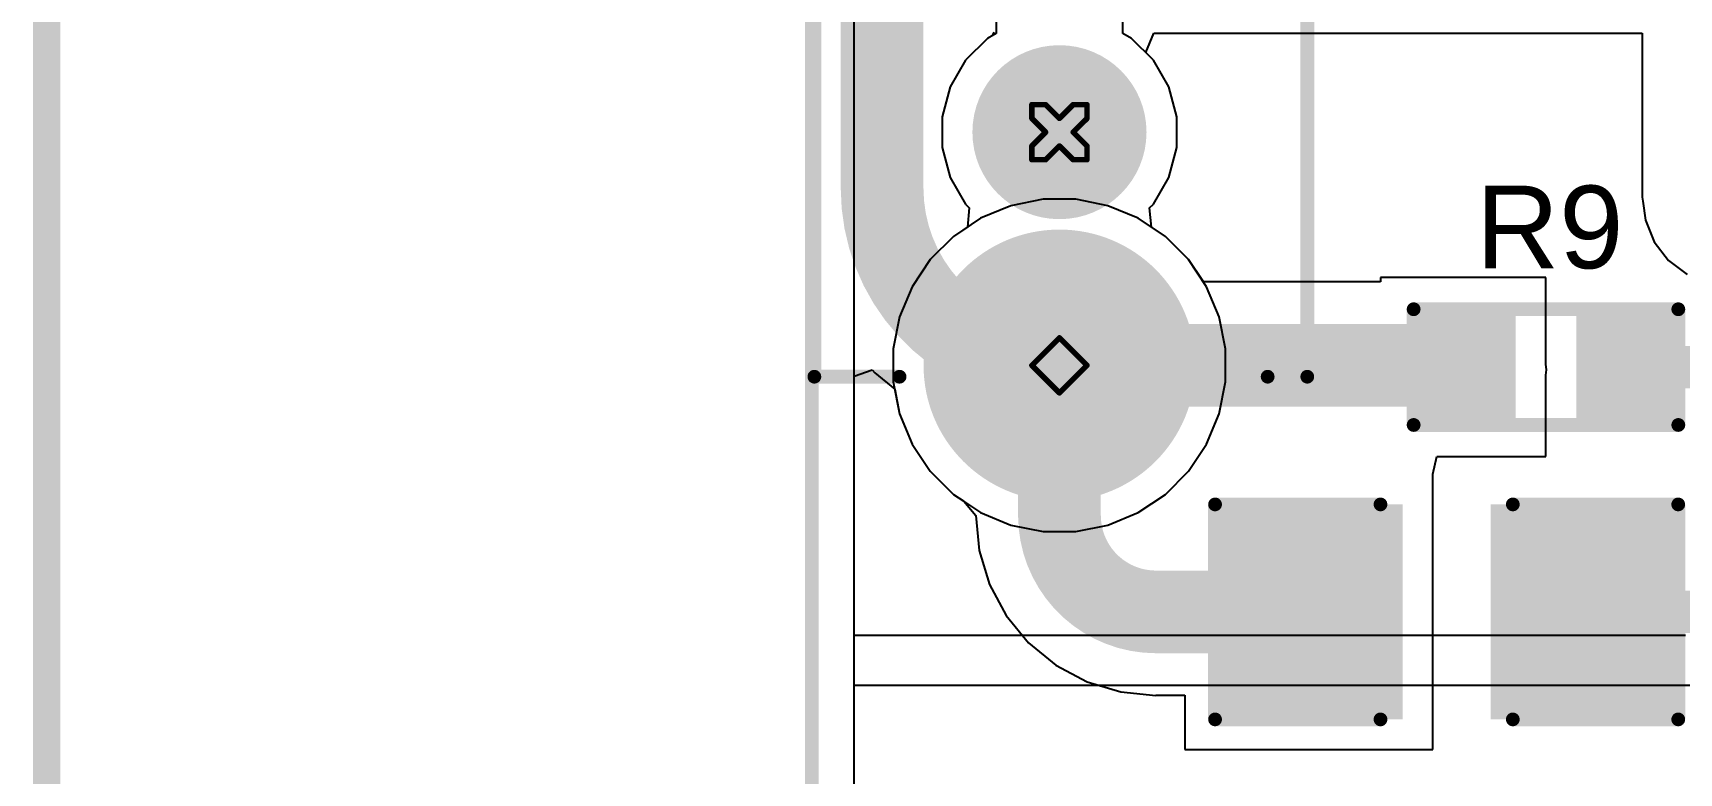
# Model space of a CAD drawing. Header units: inches. Extents: x -12 to 5357, y -8 to 5291.
# Drawn here: x -11.18 to 3.99, y 4.72 to 11.55 of the extents above; entities that cross this region are included whole.
import ezdxf

# ---------------------------------------------------------------- set-up
doc = ezdxf.new("R2010")
doc.units = ezdxf.units.IN
for name, color, linetype in [('Board Outline', 216, 'Continuous'), ('Bottom Layer', 5, 'Continuous'), ('Bottom Solder', 6, 'Continuous'), ('Dimension', 6, 'Continuous'), ('Drill Drawing', 1, 'Continuous'), ('Ground', 16, 'Continuous'), ('Multi-Layer', 9, 'Continuous'), ('Pad Holes', 156, 'Continuous'), ('Power', 76, 'Continuous'), ('Top Layer', 1, 'Continuous'), ('Top Overlay', 2, 'Continuous'), ('Top Paste', 8, 'Continuous'), ('Top Solder', 216, 'Continuous')]:
    doc.layers.add(name, color=color, linetype=linetype)
doc.styles.add('Arial', font='', dxfattribs={"height": 0.2})
doc.styles.get('Arial').set_extended_font_data('Arial')

# ---------------------------------------------------------------- blocks, each defined once
blk = doc.blocks.new('SK_12D29_G060_24')
at = {"layer": 'Bottom Layer'}
h = blk.add_hatch(color=5, dxfattribs=at)
edge = h.paths.add_edge_path()
edge.add_arc((-4.15, 0), 1.15, 0, 360)
h = blk.add_hatch(color=5, dxfattribs=at)
edge = h.paths.add_edge_path()
edge.add_arc((4.15, 0), 1.15, 0, 360)
h = blk.add_hatch(color=5, dxfattribs=at)
edge = h.paths.add_edge_path()
edge.add_arc((-2, 0), 0.7, 0, 360)
h = blk.add_hatch(color=5, dxfattribs=at)
edge = h.paths.add_edge_path()
edge.add_arc((0, 0), 0.7, 0, 360)
h = blk.add_hatch(color=5, dxfattribs=at)
edge = h.paths.add_edge_path()
edge.add_arc((2, 0), 0.7, 0, 360)
at = {"layer": 'Bottom Solder'}
h = blk.add_hatch(color=6, dxfattribs=at)
edge = h.paths.add_edge_path()
edge.add_arc((-4.15, 0), 1.252, 0, 360)
h = blk.add_hatch(color=6, dxfattribs=at)
edge = h.paths.add_edge_path()
edge.add_arc((4.15, 0), 1.252, 0, 360)
h = blk.add_hatch(color=6, dxfattribs=at)
edge = h.paths.add_edge_path()
edge.add_arc((-2, 0), 0.802, 0, 360)
h = blk.add_hatch(color=6, dxfattribs=at)
edge = h.paths.add_edge_path()
edge.add_arc((0, 0), 0.802, 0, 360)
h = blk.add_hatch(color=6, dxfattribs=at)
edge = h.paths.add_edge_path()
edge.add_arc((2, 0), 0.802, 0, 360)
at = {"layer": 'Ground'}
h = blk.add_hatch(color=16, dxfattribs=at)
edge = h.paths.add_edge_path()
edge.add_arc((-4.15, 0), 1.15, 0, 360)
h = blk.add_hatch(color=16, dxfattribs=at)
edge = h.paths.add_edge_path()
edge.add_arc((4.15, 0), 1.15, 0, 360)
h = blk.add_hatch(color=16, dxfattribs=at)
edge = h.paths.add_edge_path()
edge.add_arc((-2, 0), 0.7, 0, 360)
h = blk.add_hatch(color=16, dxfattribs=at)
edge = h.paths.add_edge_path()
edge.add_arc((0, 0), 0.7, 0, 360)
h = blk.add_hatch(color=16, dxfattribs=at)
edge = h.paths.add_edge_path()
edge.add_arc((2, 0), 0.7, 0, 360)
at = {"layer": 'Multi-Layer'}
h = blk.add_hatch(color=9, dxfattribs=at)
edge = h.paths.add_edge_path()
edge.add_arc((-4.15, 0), 1.15, 0, 360)
h = blk.add_hatch(color=9, dxfattribs=at)
edge = h.paths.add_edge_path()
edge.add_arc((4.15, 0), 1.15, 0, 360)
h = blk.add_hatch(color=9, dxfattribs=at)
edge = h.paths.add_edge_path()
edge.add_arc((-2, 0), 0.7, 0, 360)
h = blk.add_hatch(color=9, dxfattribs=at)
edge = h.paths.add_edge_path()
edge.add_arc((0, 0), 0.7, 0, 360)
h = blk.add_hatch(color=9, dxfattribs=at)
edge = h.paths.add_edge_path()
edge.add_arc((2, 0), 0.7, 0, 360)
at = {"layer": 'Pad Holes'}
h = blk.add_hatch(color=7, dxfattribs=at)
edge = h.paths.add_edge_path()
edge.add_arc((-4.15, 0), 0.6, 0, 360)
h = blk.add_hatch(color=7, dxfattribs=at)
edge = h.paths.add_edge_path()
edge.add_arc((4.15, 0), 0.6, 0, 360)
h = blk.add_hatch(color=7, dxfattribs=at)
edge = h.paths.add_edge_path()
edge.add_arc((-2, 0), 0.45, 0, 360)
h = blk.add_hatch(color=7, dxfattribs=at)
edge = h.paths.add_edge_path()
edge.add_arc((0, 0), 0.45, 0, 360)
h = blk.add_hatch(color=7, dxfattribs=at)
edge = h.paths.add_edge_path()
edge.add_arc((2, 0), 0.45, 0, 360)
at = {"layer": 'Power'}
h = blk.add_hatch(color=76, dxfattribs=at)
edge = h.paths.add_edge_path()
edge.add_arc((-4.15, 0), 1.15, 0, 360)
h = blk.add_hatch(color=76, dxfattribs=at)
edge = h.paths.add_edge_path()
edge.add_arc((4.15, 0), 1.15, 0, 360)
h = blk.add_hatch(color=76, dxfattribs=at)
edge = h.paths.add_edge_path()
edge.add_arc((-2, 0), 0.7, 0, 360)
h = blk.add_hatch(color=76, dxfattribs=at)
edge = h.paths.add_edge_path()
edge.add_arc((0, 0), 0.7, 0, 360)
h = blk.add_hatch(color=76, dxfattribs=at)
edge = h.paths.add_edge_path()
edge.add_arc((2, 0), 0.7, 0, 360)
at = {"layer": 'Top Layer'}
h = blk.add_hatch(color=1, dxfattribs=at)
edge = h.paths.add_edge_path()
edge.add_arc((-4.15, 0), 1.15, 0, 360)
h = blk.add_hatch(color=1, dxfattribs=at)
edge = h.paths.add_edge_path()
edge.add_arc((4.15, 0), 1.15, 0, 360)
h = blk.add_hatch(color=1, dxfattribs=at)
edge = h.paths.add_edge_path()
edge.add_arc((-2, 0), 0.7, 0, 360)
h = blk.add_hatch(color=1, dxfattribs=at)
edge = h.paths.add_edge_path()
edge.add_arc((0, 0), 0.7, 0, 360)
h = blk.add_hatch(color=1, dxfattribs=at)
edge = h.paths.add_edge_path()
edge.add_arc((2, 0), 0.7, 0, 360)
at = {"layer": 'Top Solder'}
h = blk.add_hatch(color=216, dxfattribs=at)
edge = h.paths.add_edge_path()
edge.add_arc((-4.15, 0), 1.252, 0, 360)
h = blk.add_hatch(color=216, dxfattribs=at)
edge = h.paths.add_edge_path()
edge.add_arc((4.15, 0), 1.252, 0, 360)
h = blk.add_hatch(color=216, dxfattribs=at)
edge = h.paths.add_edge_path()
edge.add_arc((-2, 0), 0.802, 0, 360)
h = blk.add_hatch(color=216, dxfattribs=at)
edge = h.paths.add_edge_path()
edge.add_arc((0, 0), 0.802, 0, 360)
h = blk.add_hatch(color=216, dxfattribs=at)
edge = h.paths.add_edge_path()
edge.add_arc((2, 0), 0.802, 0, 360)
at = {"layer": 'Top Overlay'}
for points in [[(4.254, 2.283, 0.127, 0.127, 0), (-4.255, 2.283, 0.127, 0.127, 0)], [(-4.255, 1.918, 0.127, 0.127, 0), (-4.255, 2.283, 0.127, 0.127, 0)], [(4.254, 1.918, 0.127, 0.127, 0), (4.254, 2.283, 0.127, 0.127, 0)], [(-4.255, -2.258, 0.127, 0.127, 0), (-4.255, -1.473, 0.127, 0.127, 0)], [(4.254, -2.258, 0.127, 0.127, 0), (4.254, -1.473, 0.127, 0.127, 0)], [(4.254, -2.258, 0.127, 0.127, 0), (-4.255, -2.258, 0.127, 0.127, 0)], [(-1.829, -5.055, 0.127, 0.127, 0), (-1.829, -2.261, 0.127, 0.127, 0)], [(-0.178, -5.055, 0.127, 0.127, 0), (-0.178, -2.261, 0.127, 0.127, 0)], [(-0.178, -5.055, 0.127, 0.127, 0), (-1.829, -5.055, 0.127, 0.127, 0)]]:
    blk.add_lwpolyline(points, format="xyseb", dxfattribs=at)
for points in [[(-4.286, 2.283, 0.0635, 0.0635, 1), (-4.223, 2.283, 0.0635, 0.0635, 1)], [(-4.286, 2.283, 0.0635, 0.0635, 1), (-4.223, 2.283, 0.0635, 0.0635, 1)], [(4.223, 2.283, 0.0635, 0.0635, 1), (4.286, 2.283, 0.0635, 0.0635, 1)], [(4.223, 2.283, 0.0635, 0.0635, 1), (4.286, 2.283, 0.0635, 0.0635, 1)], [(-4.286, 1.918, 0.0635, 0.0635, 1), (-4.223, 1.918, 0.0635, 0.0635, 1)], [(4.223, 1.918, 0.0635, 0.0635, 1), (4.286, 1.918, 0.0635, 0.0635, 1)], [(-4.286, -1.473, 0.0635, 0.0635, 1), (-4.223, -1.473, 0.0635, 0.0635, 1)], [(4.223, -1.473, 0.0635, 0.0635, 1), (4.286, -1.473, 0.0635, 0.0635, 1)], [(-4.286, -2.258, 0.0635, 0.0635, 1), (-4.223, -2.258, 0.0635, 0.0635, 1)], [(-4.286, -2.258, 0.0635, 0.0635, 1), (-4.223, -2.258, 0.0635, 0.0635, 1)], [(-1.861, -2.261, 0.0635, 0.0635, 1), (-1.797, -2.261, 0.0635, 0.0635, 1)], [(-0.21, -2.261, 0.0635, 0.0635, 1), (-0.146, -2.261, 0.0635, 0.0635, 1)], [(4.223, -2.258, 0.0635, 0.0635, 1), (4.286, -2.258, 0.0635, 0.0635, 1)], [(4.223, -2.258, 0.0635, 0.0635, 1), (4.286, -2.258, 0.0635, 0.0635, 1)], [(-1.861, -5.055, 0.0635, 0.0635, 1), (-1.797, -5.055, 0.0635, 0.0635, 1)], [(-1.861, -5.055, 0.0635, 0.0635, 1), (-1.797, -5.055, 0.0635, 0.0635, 1)], [(-0.21, -5.055, 0.0635, 0.0635, 1), (-0.146, -5.055, 0.0635, 0.0635, 1)], [(-0.21, -5.055, 0.0635, 0.0635, 1), (-0.146, -5.055, 0.0635, 0.0635, 1)]]:
    blk.add_lwpolyline(points, format="xyseb", close=True, dxfattribs=at)
blk = doc.blocks.new('R___0603_53')
at = {"layer": 'Top Layer'}
for points in [[(-0.381, 0.4445), (-0.381, -0.4445), (-1.143, -0.4445), (-1.143, 0.4445)], [(1.143, 0.4445), (1.143, -0.4445), (0.381, -0.4445), (0.381, 0.4445)]]:
    blk.add_hatch(color=1, dxfattribs=at).paths.add_polyline_path(points)
at = {"layer": 'Top Paste'}
for points in [[(-0.381, 0.4445), (-0.381, -0.4445), (-1.143, -0.4445), (-1.143, 0.4445)], [(1.143, 0.4445), (1.143, -0.4445), (0.381, -0.4445), (0.381, 0.4445)]]:
    blk.add_hatch(color=8, dxfattribs=at).paths.add_polyline_path(points)
at = {"layer": 'Top Solder'}
for points in [[(-0.2794, 0.5461), (-0.2794, -0.5461), (-1.2446, -0.5461), (-1.2446, 0.5461)], [(1.2446, 0.5461), (1.2446, -0.5461), (0.2794, -0.5461), (0.2794, 0.5461)]]:
    blk.add_hatch(color=216, dxfattribs=at).paths.add_polyline_path(points)
at = {"layer": 'Top Overlay'}
for points in [[(1.2192, 0.5334, 0.127, 0.127, 0), (-1.2192, 0.5334, 0.127, 0.127, 0)], [(-1.2192, 0.5334, 0.127, 0.127, 0), (-1.2192, -0.5334, 0.127, 0.127, 0)], [(1.2192, 0.5334, 0.127, 0.127, 0), (1.2192, -0.5334, 0.127, 0.127, 0)], [(1.2192, -0.5334, 0.127, 0.127, 0), (-1.2192, -0.5334, 0.127, 0.127, 0)]]:
    blk.add_lwpolyline(points, format="xyseb", dxfattribs=at)
for points in [[(-1.25095, 0.5334, 0.0635, 0.0635, 1), (-1.18745, 0.5334, 0.0635, 0.0635, 1)], [(-1.25095, 0.5334, 0.0635, 0.0635, 1), (-1.18745, 0.5334, 0.0635, 0.0635, 1)], [(1.18745, 0.5334, 0.0635, 0.0635, 1), (1.25095, 0.5334, 0.0635, 0.0635, 1)], [(1.18745, 0.5334, 0.0635, 0.0635, 1), (1.25095, 0.5334, 0.0635, 0.0635, 1)], [(-1.25095, -0.5334, 0.0635, 0.0635, 1), (-1.18745, -0.5334, 0.0635, 0.0635, 1)], [(-1.25095, -0.5334, 0.0635, 0.0635, 1), (-1.18745, -0.5334, 0.0635, 0.0635, 1)], [(1.18745, -0.5334, 0.0635, 0.0635, 1), (1.25095, -0.5334, 0.0635, 0.0635, 1)], [(1.18745, -0.5334, 0.0635, 0.0635, 1), (1.25095, -0.5334, 0.0635, 0.0635, 1)]]:
    blk.add_lwpolyline(points, format="xyseb", close=True, dxfattribs=at)
blk = doc.blocks.new('C___1206_115')
at = {"layer": 'Top Layer'}
for points in [[(-2.032, 0.889), (-0.508, 0.889), (-0.508, -0.889), (-2.032, -0.889)], [(0.508, 0.889), (2.032, 0.889), (2.032, -0.889), (0.508, -0.889)]]:
    blk.add_hatch(color=1, dxfattribs=at).paths.add_polyline_path(points)
at = {"layer": 'Top Paste'}
for points in [[(-2.032, 0.889), (-0.508, 0.889), (-0.508, -0.889), (-2.032, -0.889)], [(0.508, 0.889), (2.032, 0.889), (2.032, -0.889), (0.508, -0.889)]]:
    blk.add_hatch(color=8, dxfattribs=at).paths.add_polyline_path(points)
at = {"layer": 'Top Solder'}
for points in [[(-2.134, 0.991), (-0.406, 0.991), (-0.406, -0.991), (-2.134, -0.991)], [(0.406, 0.991), (2.134, 0.991), (2.134, -0.991), (0.406, -0.991)]]:
    blk.add_hatch(color=216, dxfattribs=at).paths.add_polyline_path(points)
at = {"layer": 'Top Overlay'}
for points in [[(-0.61, 0.991, 0.127, 0.127, 0), (-2.134, 0.991, 0.127, 0.127, 0)], [(-2.134, 0.991, 0.127, 0.127, 0), (-2.134, -0.991, 0.127, 0.127, 0)], [(2.134, 0.991, 0.127, 0.127, 0), (0.61, 0.991, 0.127, 0.127, 0)], [(2.134, 0.991, 0.127, 0.127, 0), (2.134, -0.991, 0.127, 0.127, 0)], [(-0.61, -0.991, 0.127, 0.127, 0), (-2.134, -0.991, 0.127, 0.127, 0)], [(2.134, -0.991, 0.127, 0.127, 0), (0.61, -0.991, 0.127, 0.127, 0)]]:
    blk.add_lwpolyline(points, format="xyseb", dxfattribs=at)
for points in [[(-2.165, 0.991, 0.0635, 0.0635, 1), (-2.102, 0.991, 0.0635, 0.0635, 1)], [(-2.165, 0.991, 0.0635, 0.0635, 1), (-2.102, 0.991, 0.0635, 0.0635, 1)], [(-0.641, 0.991, 0.0635, 0.0635, 1), (-0.578, 0.991, 0.0635, 0.0635, 1)], [(0.578, 0.991, 0.0635, 0.0635, 1), (0.641, 0.991, 0.0635, 0.0635, 1)], [(2.102, 0.991, 0.0635, 0.0635, 1), (2.165, 0.991, 0.0635, 0.0635, 1)], [(2.102, 0.991, 0.0635, 0.0635, 1), (2.165, 0.991, 0.0635, 0.0635, 1)], [(-2.165, -0.991, 0.0635, 0.0635, 1), (-2.102, -0.991, 0.0635, 0.0635, 1)], [(-2.165, -0.991, 0.0635, 0.0635, 1), (-2.102, -0.991, 0.0635, 0.0635, 1)], [(-0.641, -0.991, 0.0635, 0.0635, 1), (-0.578, -0.991, 0.0635, 0.0635, 1)], [(0.578, -0.991, 0.0635, 0.0635, 1), (0.641, -0.991, 0.0635, 0.0635, 1)], [(2.102, -0.991, 0.0635, 0.0635, 1), (2.165, -0.991, 0.0635, 0.0635, 1)], [(2.102, -0.991, 0.0635, 0.0635, 1), (2.165, -0.991, 0.0635, 0.0635, 1)]]:
    blk.add_lwpolyline(points, format="xyseb", close=True, dxfattribs=at)

msp = doc.modelspace()

# ---------------------------------------------------------------- linework, layer by layer
at = {"layer": 'Board Outline'}
msp.add_lwpolyline([(-4, -1.46, 0.127, 0.127, 0), (-4, 55.438, 0.127, 0.127, 0)], format="xyseb", dxfattribs=at)
at = {"layer": 'Bottom Layer'}
for p, q in [((-3.611, -1.46), (-3.611, 20.468)), ((-2.303, 11.723), (-2.303, 11.545)), ((-1.135, 11.545), (-1.135, 11.723)), ((-2.303, 11.545), (-2.383, 11.499)), ((-1.056, 11.499), (-1.135, 11.545)), ((-2.383, 11.499), (-2.584, 11.298)), ((-0.854, 11.298), (-1.056, 11.499)), ((-2.584, 11.298), (-2.727, 11.051)), ((-0.712, 11.051), (-0.854, 11.298)), ((-2.727, 11.051), (-2.8, 10.776)), ((-0.638, 10.776), (-0.712, 11.051)), ((-2.8, 10.776), (-2.8, 10.492)), ((-0.638, 10.492), (-0.638, 10.776)), ((-2.8, 10.492), (-2.727, 10.217)), ((-0.712, 10.217), (-0.638, 10.492)), ((-2.727, 10.217), (-2.584, 9.97)), ((-0.854, 9.97), (-0.712, 10.217)), ((-2.584, 9.97), (-2.55, 9.936)), ((-2.55, 9.936), (-2.567, 9.759)), ((-0.889, 9.936), (-0.854, 9.97)), ((-0.871, 9.759), (-0.889, 9.936)), ((-2.567, 9.759), (-2.695, 9.673)), ((-0.743, 9.673), (-0.871, 9.759)), ((-2.695, 9.673), (-2.909, 9.46)), ((-0.53, 9.46), (-0.743, 9.673)), ((-2.909, 9.46), (-3.076, 9.209)), ((-0.363, 9.209), (-0.53, 9.46)), ((-3.076, 9.209), (-3.192, 8.931)), ((-0.247, 8.931), (-0.363, 9.209)), ((-3.192, 8.931), (-3.25, 8.635)), ((-0.188, 8.635), (-0.247, 8.931)), ((-3.25, 8.635), (-3.25, 8.333)), ((-0.188, 8.333), (-0.188, 8.635)), ((-3.25, 8.333), (-3.192, 8.037)), ((-0.247, 8.037), (-0.188, 8.333)), ((-3.192, 8.037), (-3.076, 7.759)), ((-0.363, 7.759), (-0.247, 8.037)), ((-3.076, 7.759), (-2.909, 7.508)), ((-0.53, 7.508), (-0.363, 7.759)), ((-2.909, 7.508), (-2.695, 7.295)), ((-0.743, 7.295), (-0.53, 7.508)), ((-2.695, 7.295), (-2.445, 7.127)), ((-0.994, 7.127), (-0.743, 7.295)), ((-2.445, 7.127), (-2.166, 7.012)), ((-2.166, 7.012), (-1.87, 6.953)), ((-1.569, 6.953), (-1.273, 7.012)), ((-1.273, 7.012), (-0.994, 7.127)), ((-1.87, 6.953), (-1.569, 6.953))]:
    msp.add_line(p, q, dxfattribs=at)
at = {"layer": 'Dimension'}
msp.add_lwpolyline([(-11.049, -1.46, 0.254, 0.254, 0), (-11.049, 22.495, 0.254, 0.254, 0)], format="xyseb", dxfattribs=at)
at = {"layer": 'Drill Drawing'}
for points in [[(-1.973, 10.761, 0.0508, 0.0508, 0), (-1.973, 10.888, 0.0508, 0.0508, 0)], [(-1.973, 10.888, 0.0508, 0.0508, 0), (-1.846, 10.888, 0.0508, 0.0508, 0)], [(-1.973, 10.761, 0.0508, 0.0508, 0), (-1.846, 10.634, 0.0508, 0.0508, 0)], [(-1.846, 10.888, 0.0508, 0.0508, 0), (-1.719, 10.761, 0.0508, 0.0508, 0)], [(-1.719, 10.761, 0.0508, 0.0508, 0), (-1.592, 10.888, 0.0508, 0.0508, 0)], [(-1.592, 10.888, 0.0508, 0.0508, 0), (-1.465, 10.888, 0.0508, 0.0508, 0)], [(-1.592, 10.634, 0.0508, 0.0508, 0), (-1.465, 10.761, 0.0508, 0.0508, 0)], [(-1.465, 10.761, 0.0508, 0.0508, 0), (-1.465, 10.888, 0.0508, 0.0508, 0)], [(-1.973, 10.507, 0.0508, 0.0508, 0), (-1.846, 10.634, 0.0508, 0.0508, 0)], [(-1.592, 10.634, 0.0508, 0.0508, 0), (-1.465, 10.507, 0.0508, 0.0508, 0)], [(-1.973, 10.38, 0.0508, 0.0508, 0), (-1.973, 10.507, 0.0508, 0.0508, 0)], [(-1.846, 10.38, 0.0508, 0.0508, 0), (-1.719, 10.507, 0.0508, 0.0508, 0)], [(-1.719, 10.507, 0.0508, 0.0508, 0), (-1.592, 10.38, 0.0508, 0.0508, 0)], [(-1.465, 10.38, 0.0508, 0.0508, 0), (-1.465, 10.507, 0.0508, 0.0508, 0)], [(-1.973, 10.38, 0.0508, 0.0508, 0), (-1.846, 10.38, 0.0508, 0.0508, 0)], [(-1.592, 10.38, 0.0508, 0.0508, 0), (-1.465, 10.38, 0.0508, 0.0508, 0)], [(-1.973, 8.484, 0.0508, 0.0508, 0), (-1.719, 8.738, 0.0508, 0.0508, 0)], [(-1.719, 8.738, 0.0508, 0.0508, 0), (-1.465, 8.484, 0.0508, 0.0508, 0)], [(-1.973, 8.484, 0.0508, 0.0508, 0), (-1.719, 8.23, 0.0508, 0.0508, 0)], [(-1.719, 8.23, 0.0508, 0.0508, 0), (-1.465, 8.484, 0.0508, 0.0508, 0)]]:
    msp.add_lwpolyline(points, format="xyseb", dxfattribs=at)
for points in [[(-1.986, 10.888, 0.0254, 0.0254, 1), (-1.961, 10.888, 0.0254, 0.0254, 1)], [(-1.986, 10.888, 0.0254, 0.0254, 1), (-1.961, 10.888, 0.0254, 0.0254, 1)], [(-1.986, 10.761, 0.0254, 0.0254, 1), (-1.961, 10.761, 0.0254, 0.0254, 1)], [(-1.986, 10.761, 0.0254, 0.0254, 1), (-1.961, 10.761, 0.0254, 0.0254, 1)], [(-1.859, 10.888, 0.0254, 0.0254, 1), (-1.834, 10.888, 0.0254, 0.0254, 1)], [(-1.859, 10.888, 0.0254, 0.0254, 1), (-1.834, 10.888, 0.0254, 0.0254, 1)], [(-1.732, 10.761, 0.0254, 0.0254, 1), (-1.707, 10.761, 0.0254, 0.0254, 1)], [(-1.732, 10.761, 0.0254, 0.0254, 1), (-1.707, 10.761, 0.0254, 0.0254, 1)], [(-1.605, 10.888, 0.0254, 0.0254, 1), (-1.58, 10.888, 0.0254, 0.0254, 1)], [(-1.605, 10.888, 0.0254, 0.0254, 1), (-1.58, 10.888, 0.0254, 0.0254, 1)], [(-1.478, 10.888, 0.0254, 0.0254, 1), (-1.453, 10.888, 0.0254, 0.0254, 1)], [(-1.478, 10.888, 0.0254, 0.0254, 1), (-1.453, 10.888, 0.0254, 0.0254, 1)], [(-1.478, 10.761, 0.0254, 0.0254, 1), (-1.453, 10.761, 0.0254, 0.0254, 1)], [(-1.478, 10.761, 0.0254, 0.0254, 1), (-1.453, 10.761, 0.0254, 0.0254, 1)], [(-1.859, 10.634, 0.0254, 0.0254, 1), (-1.834, 10.634, 0.0254, 0.0254, 1)], [(-1.859, 10.634, 0.0254, 0.0254, 1), (-1.834, 10.634, 0.0254, 0.0254, 1)], [(-1.605, 10.634, 0.0254, 0.0254, 1), (-1.58, 10.634, 0.0254, 0.0254, 1)], [(-1.605, 10.634, 0.0254, 0.0254, 1), (-1.58, 10.634, 0.0254, 0.0254, 1)], [(-1.986, 10.507, 0.0254, 0.0254, 1), (-1.961, 10.507, 0.0254, 0.0254, 1)], [(-1.986, 10.507, 0.0254, 0.0254, 1), (-1.961, 10.507, 0.0254, 0.0254, 1)], [(-1.732, 10.507, 0.0254, 0.0254, 1), (-1.707, 10.507, 0.0254, 0.0254, 1)], [(-1.732, 10.507, 0.0254, 0.0254, 1), (-1.707, 10.507, 0.0254, 0.0254, 1)], [(-1.478, 10.507, 0.0254, 0.0254, 1), (-1.453, 10.507, 0.0254, 0.0254, 1)], [(-1.478, 10.507, 0.0254, 0.0254, 1), (-1.453, 10.507, 0.0254, 0.0254, 1)], [(-1.986, 10.38, 0.0254, 0.0254, 1), (-1.961, 10.38, 0.0254, 0.0254, 1)], [(-1.986, 10.38, 0.0254, 0.0254, 1), (-1.961, 10.38, 0.0254, 0.0254, 1)], [(-1.859, 10.38, 0.0254, 0.0254, 1), (-1.834, 10.38, 0.0254, 0.0254, 1)], [(-1.859, 10.38, 0.0254, 0.0254, 1), (-1.834, 10.38, 0.0254, 0.0254, 1)], [(-1.605, 10.38, 0.0254, 0.0254, 1), (-1.58, 10.38, 0.0254, 0.0254, 1)], [(-1.605, 10.38, 0.0254, 0.0254, 1), (-1.58, 10.38, 0.0254, 0.0254, 1)], [(-1.478, 10.38, 0.0254, 0.0254, 1), (-1.453, 10.38, 0.0254, 0.0254, 1)], [(-1.478, 10.38, 0.0254, 0.0254, 1), (-1.453, 10.38, 0.0254, 0.0254, 1)], [(-1.732, 8.738, 0.0254, 0.0254, 1), (-1.707, 8.738, 0.0254, 0.0254, 1)], [(-1.732, 8.738, 0.0254, 0.0254, 1), (-1.707, 8.738, 0.0254, 0.0254, 1)], [(-1.986, 8.484, 0.0254, 0.0254, 1), (-1.961, 8.484, 0.0254, 0.0254, 1)], [(-1.986, 8.484, 0.0254, 0.0254, 1), (-1.961, 8.484, 0.0254, 0.0254, 1)], [(-1.478, 8.484, 0.0254, 0.0254, 1), (-1.453, 8.484, 0.0254, 0.0254, 1)], [(-1.478, 8.484, 0.0254, 0.0254, 1), (-1.453, 8.484, 0.0254, 0.0254, 1)], [(-1.732, 8.23, 0.0254, 0.0254, 1), (-1.707, 8.23, 0.0254, 0.0254, 1)], [(-1.732, 8.23, 0.0254, 0.0254, 1), (-1.707, 8.23, 0.0254, 0.0254, 1)]]:
    msp.add_lwpolyline(points, format="xyseb", close=True, dxfattribs=at)
at = {"layer": 'Ground'}
for p, q in [((-1.135, 11.545), (-1.135, 11.723)), ((-1.056, 11.499), (-1.135, 11.545)), ((-0.854, 11.298), (-1.056, 11.499)), ((-0.712, 11.051), (-0.854, 11.298)), ((-0.638, 10.776), (-0.712, 11.051)), ((-0.638, 10.492), (-0.638, 10.776)), ((-0.712, 10.217), (-0.638, 10.492)), ((-0.854, 9.97), (-0.712, 10.217)), ((-0.889, 9.936), (-0.854, 9.97)), ((-0.871, 9.759), (-0.889, 9.936)), ((-0.743, 9.673), (-0.871, 9.759)), ((-0.53, 9.46), (-0.743, 9.673)), ((-0.363, 9.209), (-0.53, 9.46)), ((-0.247, 8.931), (-0.363, 9.209)), ((-0.188, 8.635), (-0.247, 8.931)), ((-0.188, 8.333), (-0.188, 8.635)), ((-3.611, 8.383), (-3.444, 8.443)), ((-3.611, -1.46), (-3.611, 8.383)), ((-3.444, 8.443), (-3.421, 8.415)), ((-3.421, 8.415), (-3.237, 8.264)), ((-3.237, 8.264), (-3.192, 8.037)), ((-0.247, 8.037), (-0.188, 8.333)), ((-3.192, 8.037), (-3.076, 7.759)), ((-0.363, 7.759), (-0.247, 8.037)), ((-3.076, 7.759), (-2.909, 7.508)), ((-0.53, 7.508), (-0.363, 7.759)), ((-2.909, 7.508), (-2.695, 7.295)), ((-0.743, 7.295), (-0.53, 7.508)), ((-2.695, 7.295), (-2.445, 7.127)), ((-0.994, 7.127), (-0.743, 7.295)), ((-2.445, 7.127), (-2.166, 7.012)), ((-2.166, 7.012), (-1.87, 6.953)), ((-1.569, 6.953), (-1.273, 7.012)), ((-1.273, 7.012), (-0.994, 7.127)), ((-1.87, 6.953), (-1.569, 6.953))]:
    msp.add_line(p, q, dxfattribs=at)
for points in [[(-3.353, 10.117, 0.762, 0.762, 0), (-3.353, 15.151, 0.762, 0.762, 0)], [(-1.719, 8.484, 0.762, 0.762, -0.414214), (-3.353, 10.117, 0.762, 0.762, 0)]]:
    msp.add_lwpolyline(points, format="xyseb", dxfattribs=at)
for points in [[(-3.543, 10.117, 0.381, 0.381, 1), (-3.162, 10.117, 0.381, 0.381, 1)], [(-3.543, 10.117, 0.381, 0.381, 1), (-3.162, 10.117, 0.381, 0.381, 1)], [(-1.91, 8.484, 0.381, 0.381, 1), (-1.529, 8.484, 0.381, 0.381, 1)]]:
    msp.add_lwpolyline(points, format="xyseb", close=True, dxfattribs=at)
at = {"layer": 'Power'}
for p, q in [((-3.611, 5.994), (-3.611, 20.468)), ((-1.87, 10.015), (-2.166, 9.956)), ((-1.569, 10.015), (-1.87, 10.015)), ((-1.273, 9.956), (-1.569, 10.015)), ((-2.166, 9.956), (-2.445, 9.841)), ((-0.994, 9.841), (-1.273, 9.956)), ((-2.445, 9.841), (-2.695, 9.673)), ((-0.743, 9.673), (-0.994, 9.841)), ((-2.695, 9.673), (-2.909, 9.46)), ((-0.53, 9.46), (-0.743, 9.673)), ((-2.909, 9.46), (-3.076, 9.209)), ((-0.363, 9.209), (-0.53, 9.46)), ((-3.076, 9.209), (-3.192, 8.931)), ((-0.247, 8.931), (-0.363, 9.209)), ((-3.192, 8.931), (-3.25, 8.635)), ((-0.188, 8.635), (-0.247, 8.931)), ((-3.25, 8.635), (-3.25, 8.333)), ((-0.188, 8.333), (-0.188, 8.635)), ((-3.25, 8.333), (-3.192, 8.037)), ((-0.247, 8.037), (-0.188, 8.333)), ((-3.192, 8.037), (-3.076, 7.759)), ((-0.363, 7.759), (-0.247, 8.037)), ((-3.076, 7.759), (-2.909, 7.508)), ((-0.53, 7.508), (-0.363, 7.759)), ((-2.909, 7.508), (-2.695, 7.295)), ((-0.743, 7.295), (-0.53, 7.508)), ((-2.695, 7.295), (-2.445, 7.127)), ((-0.994, 7.127), (-0.743, 7.295)), ((-2.445, 7.127), (-2.166, 7.012)), ((-2.166, 7.012), (-1.87, 6.953)), ((-1.569, 6.953), (-1.273, 7.012)), ((-1.273, 7.012), (-0.994, 7.127)), ((-1.87, 6.953), (-1.569, 6.953)), ((4.048, 5.994), (-3.611, 5.994)), ((-3.611, -1.46), (-3.611, 5.537)), ((-3.611, 5.537), (10.143, 5.537))]:
    msp.add_line(p, q, dxfattribs=at)
at = {"layer": 'Top Layer'}
for p, q in [((-3.611, -1.46), (-3.611, 20.468)), ((-2.335, 11.527), (-2.383, 11.499)), ((-2.323, 11.555), (-2.335, 11.527)), ((-0.924, 11.368), (-0.851, 11.546)), ((-0.851, 11.546), (3.648, 11.546)), ((3.648, 11.546), (3.648, 10.035)), ((-2.383, 11.499), (-2.584, 11.298)), ((-2.584, 11.298), (-2.727, 11.051)), ((-0.854, 11.298), (-0.924, 11.368)), ((-0.712, 11.051), (-0.854, 11.298)), ((-2.727, 11.051), (-2.8, 10.776)), ((-0.638, 10.776), (-0.712, 11.051)), ((-2.8, 10.776), (-2.8, 10.492)), ((-0.638, 10.492), (-0.638, 10.776)), ((-2.8, 10.492), (-2.727, 10.217)), ((-0.712, 10.217), (-0.638, 10.492)), ((-2.727, 10.217), (-2.584, 9.97)), ((-0.854, 9.97), (-0.712, 10.217)), ((3.648, 10.035), (3.655, 9.999)), ((-2.584, 9.97), (-2.55, 9.936)), ((-2.55, 9.936), (-2.567, 9.759)), ((-0.889, 9.936), (-0.854, 9.97)), ((-0.871, 9.759), (-0.889, 9.936)), ((3.655, 9.999), (3.679, 9.822)), ((-2.567, 9.759), (-2.695, 9.673)), ((-0.743, 9.673), (-0.871, 9.759)), ((3.679, 9.822), (3.761, 9.623)), ((-2.695, 9.673), (-2.909, 9.46)), ((-0.53, 9.46), (-0.743, 9.673)), ((3.761, 9.623), (3.892, 9.452)), ((-2.909, 9.46), (-3.076, 9.209)), ((-0.392, 9.253), (-0.53, 9.46)), ((3.892, 9.452), (4.063, 9.321)), ((1.239, 9.253), (-0.392, 9.253)), ((2.763, 9.294), (1.239, 9.294)), ((1.239, 9.294), (1.239, 9.253)), ((2.763, 8.496), (2.763, 9.294)), ((-3.076, 9.209), (-3.192, 8.931)), ((-3.192, 8.931), (-3.25, 8.635)), ((-3.25, 8.635), (-3.25, 8.333)), ((2.769, 8.443), (2.763, 8.496)), ((2.763, 8.393), (2.769, 8.443)), ((2.763, 7.643), (2.763, 8.393)), ((2.769, 8.443), (2.769, 8.443)), ((-3.25, 8.333), (-3.192, 8.037)), ((-3.192, 8.037), (-3.076, 7.759)), ((-3.076, 7.759), (-2.909, 7.508)), ((1.721, 7.481), (1.759, 7.643)), ((1.759, 7.643), (2.763, 7.643)), ((-2.909, 7.508), (-2.695, 7.295)), ((1.721, 4.941), (1.721, 7.481)), ((1.721, 7.481), (1.721, 7.481)), ((-2.695, 7.295), (-2.601, 7.232)), ((-2.601, 7.232), (-2.489, 7.1)), ((-2.489, 7.1), (-2.458, 6.776)), ((-2.458, 6.776), (-2.363, 6.465)), ((-2.363, 6.465), (-2.21, 6.178)), ((-2.21, 6.178), (-2.003, 5.927)), ((-2.003, 5.927), (-1.752, 5.72)), ((-1.752, 5.72), (-1.465, 5.567)), ((-1.465, 5.567), (-1.154, 5.473)), ((-1.154, 5.473), (-0.83, 5.441)), ((-0.83, 5.441), (-0.83, 5.442)), ((-0.83, 5.442), (-0.565, 5.442)), ((-0.565, 5.442), (-0.565, 4.941)), ((-0.565, 4.941), (1.721, 4.941))]:
    msp.add_line(p, q, dxfattribs=at)
for points in [[(-1.719, 8.484, 0.762, 0.762, 0), (1.96, 8.484, 0.762, 0.762, 0)], [(-1.719, 7.1, 0.762, 0.762, 0), (-1.719, 8.484, 0.762, 0.762, 0)], [(1.96, 8.484, 0.762, 0.762, -0.414214), (2.001, 8.443, 0.762, 0.762, 0)], [(3.525, 8.468, 0.389, 0.389, 0), (4.697, 8.468, 0.389, 0.389, 0)], [(-0.83, 6.211, 0.762, 0.762, -0.414214), (-1.719, 7.1, 0.762, 0.762, 0)], [(-0.83, 6.211, 0.762, 0.762, 0), (0.578, 6.211, 0.762, 0.762, 0)], [(3.118, 6.211, 0.389, 0.389, 0), (4.697, 6.211, 0.389, 0.389, 0)]]:
    msp.add_lwpolyline(points, format="xyseb", dxfattribs=at)
for points in [[(-1.91, 8.484, 0.381, 0.381, 1), (-1.529, 8.484, 0.381, 0.381, 1)], [(-1.91, 8.484, 0.381, 0.381, 1), (-1.529, 8.484, 0.381, 0.381, 1)], [(1.769, 8.484, 0.381, 0.381, 1), (2.15, 8.484, 0.381, 0.381, 1)], [(1.769, 8.484, 0.381, 0.381, 1), (2.15, 8.484, 0.381, 0.381, 1)], [(1.81, 8.443, 0.381, 0.381, 1), (2.191, 8.443, 0.381, 0.381, 1)], [(3.427, 8.468, 0.195, 0.195, 1), (3.622, 8.468, 0.195, 0.195, 1)], [(-1.91, 7.1, 0.381, 0.381, 1), (-1.529, 7.1, 0.381, 0.381, 1)], [(-1.91, 7.1, 0.381, 0.381, 1), (-1.529, 7.1, 0.381, 0.381, 1)], [(-1.021, 6.211, 0.381, 0.381, 1), (-0.64, 6.211, 0.381, 0.381, 1)], [(-1.021, 6.211, 0.381, 0.381, 1), (-0.64, 6.211, 0.381, 0.381, 1)], [(0.388, 6.211, 0.381, 0.381, 1), (0.769, 6.211, 0.381, 0.381, 1)], [(3.021, 6.211, 0.195, 0.195, 1), (3.215, 6.211, 0.195, 0.195, 1)]]:
    msp.add_lwpolyline(points, format="xyseb", close=True, dxfattribs=at)

# ---------------------------------------------------------------- block references
for name, p, rotation in [('SK_12D29_G060_24', (-1.719, 12.634), 270), ('R___0603_53', (2.763, 8.468), 180), ('C___1206_115', (1.848, 6.211), 180)]:
    msp.add_blockref(name, p, dxfattribs=dict(rotation=rotation))

# ---------------------------------------------------------------- texts
at = {"layer": 'Top Overlay', "style": 'Arial'}
msp.add_text('R9', height=0.762, dxfattribs=at).set_placement((2.116, 9.379))

doc.saveas('drawing.dxf')
